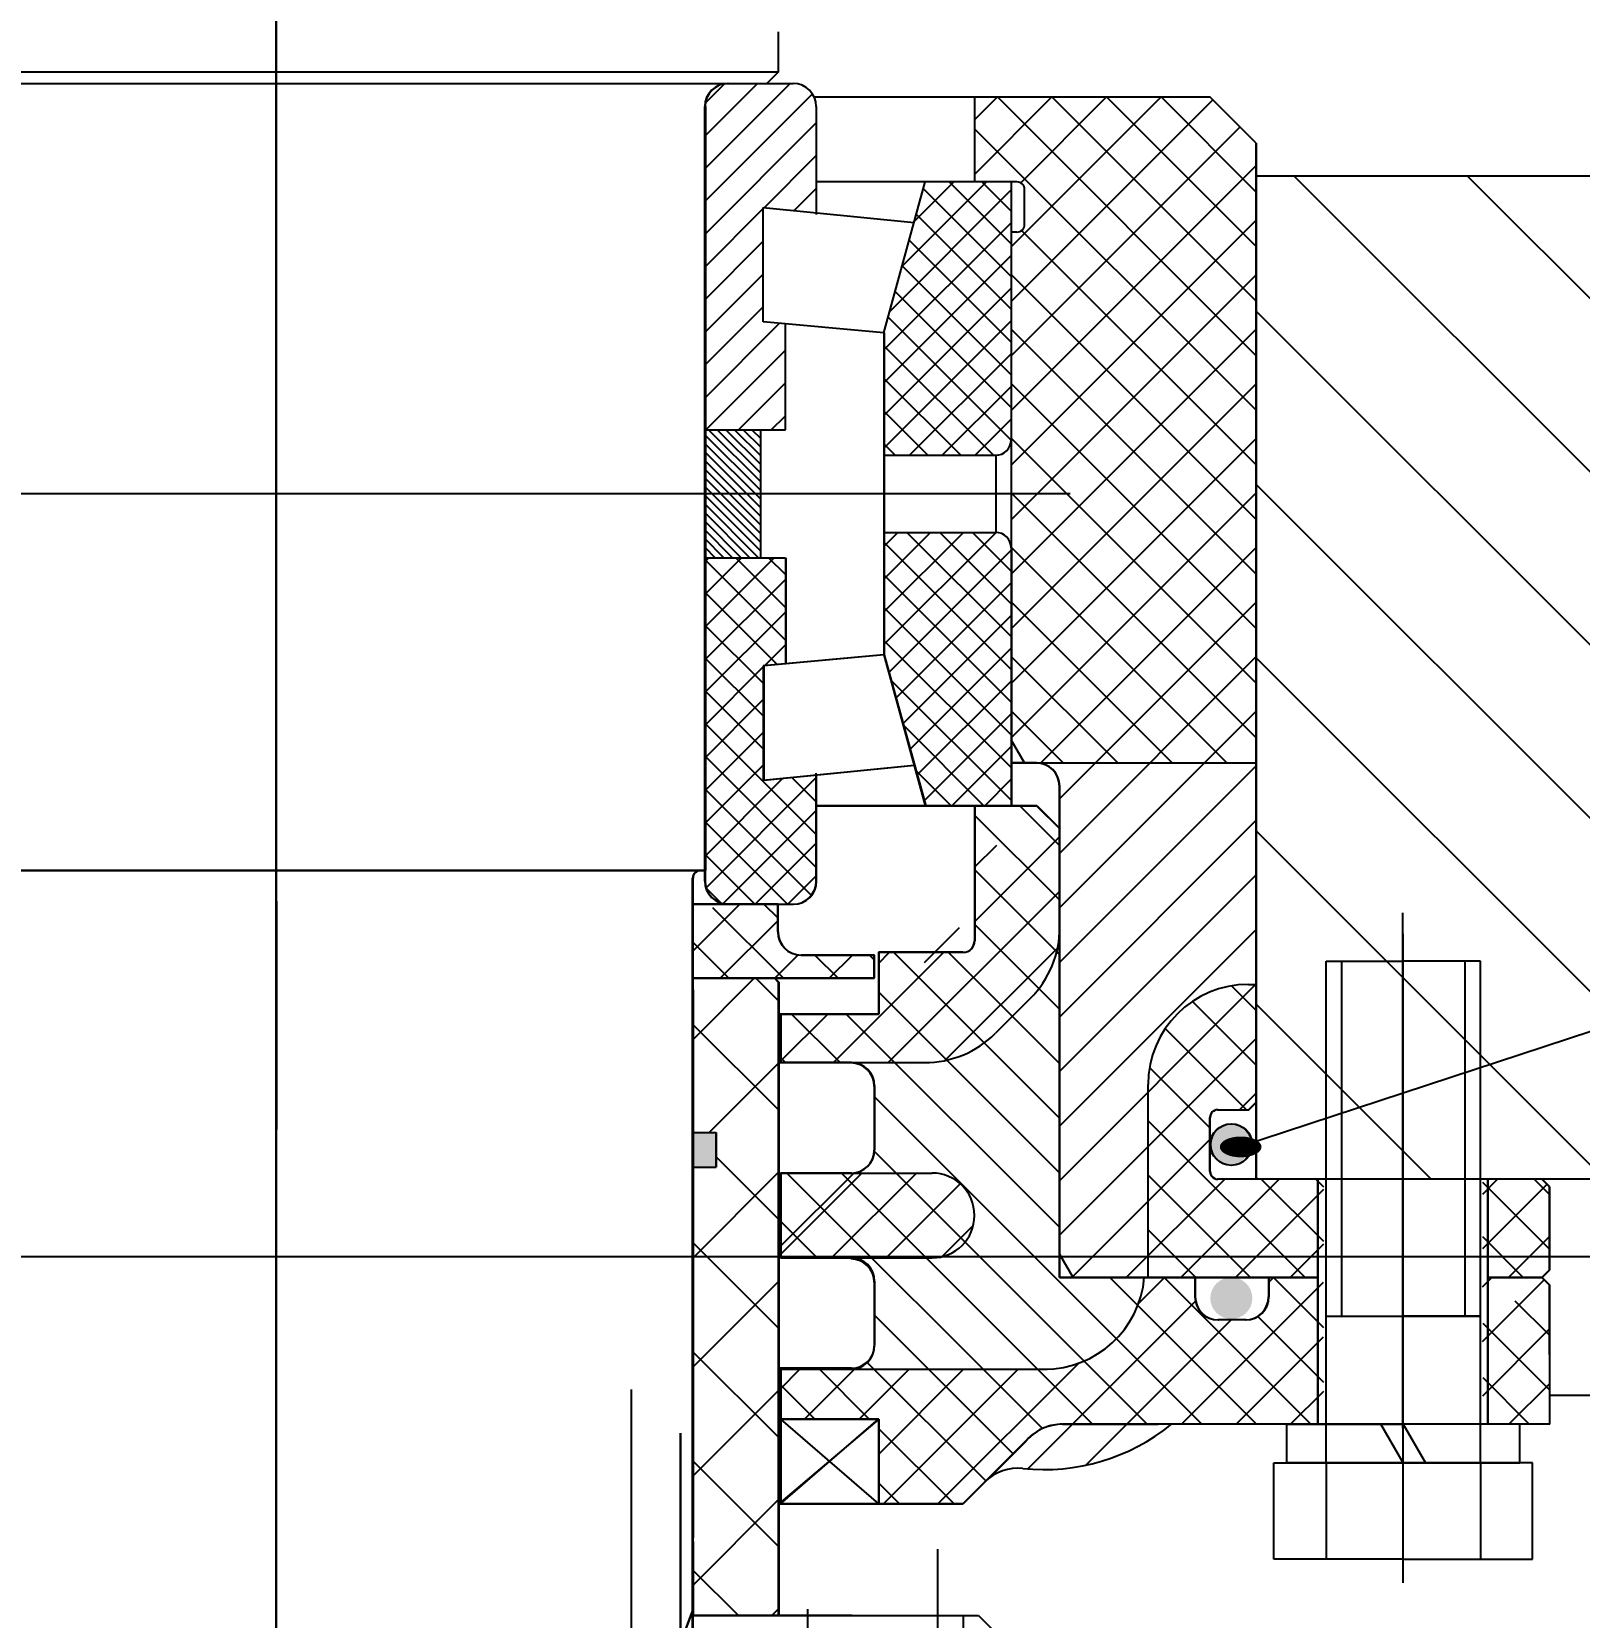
# Model space of a CAD drawing. Header units: millimetres. Extents: x 0 to 12600, y -343 to 8910.
# Drawn here: x 8376.1 to 8576.6, y 5189.5 to 5395 of the extents above; entities that cross this region are included whole.
import ezdxf
from ezdxf.enums import TextEntityAlignment as Align

# ---------------------------------------------------------------- set-up
doc = ezdxf.new("R2010")
doc.units = ezdxf.units.MM
doc.header["$LTSCALE"] = 300
for name, pattern in [('F', [0.75, 0.5, -0.25]), ('G', [2, 1.25, -0.25, 0.25, -0.25]), ('K', [2.5, 1.25, -0.25, 0.25, -0.25, 0.25, -0.25])]:
    doc.linetypes.add(name, pattern=pattern)
for name, color, linetype in [('01', 7, 'Continuous'), ('02', 1, 'Continuous'), ('04', 2, 'F'), ('05', 142, 'G'), ('07', 6, 'K'), ('08', 1, 'Continuous'), ('10', 1, 'Continuous')]:
    doc.layers.add(name, color=color, linetype=linetype)
doc.styles.get("Standard").update_dxf_attribs({"font": 'isocp', "width": 0.707, "bigfont": 'intecad.shx'})
doc.dimstyles.new('INTE', dxfattribs={"dimscale": 30, "dimtxt": 3.5, "dimasz": 3, "dimexe": 3, "dimexo": 0, "dimgap": 1, "dimtad": 1, "dimdec": 1, "dimdsep": 46, "dimtxsty": 'Standard', "dimcen": 0, "dimclrd": 1, "dimclre": 1, "dimclrt": 3, "dimaunit": 1, "dimadec": 0, "dimazin": 0, "dimtfac": 1, "dimtdec": 1, "dimtmove": 0, "dimatfit": 0, "dimfxl": 1, "dimarcsym": 0})
pattern_1 = [(225, (9595.6303, 7841.7627), (-2.1213203, 2.1213203), [])]
pattern_2 = [(315, (16090.429, 9998.8617), (2.1213203, 2.1213203), [])]

# ---------------------------------------------------------------- blocks, each defined once
blk = doc.blocks.new('rtret')
at = {"layer": '07', "color": 6, "linetype": 'K'}
blk.add_line((9396, 1180.39), (9396, -74.7), dxfattribs=at)
blk = doc.blocks.new('*D71')
at = {"layer": '08', "color": 1, "lineweight": -2}
for p, q in [((7928.32, 5236.29), (9433.04, 5236.29)), ((9343.04, 3903.89), (9343.04, 5146.29)), ((8469.38, 3813.89), (9433.04, 3813.89))]:
    blk.add_line(p, q, dxfattribs=at)
at = {"layer": '08', "color": 1}
for points in [[(9328.04, 5146.29), (9358.04, 5146.29), (9343.04, 5236.29)], [(9328.04, 3903.89), (9358.04, 3903.89), (9343.04, 3813.89)]]:
    blk.add_solid(points, dxfattribs=at)
at = {"layer": 'Defpoints', "color": 0}
for p in [(7928.32, 5236.29), (9343.04, 5236.29), (8469.38, 3813.89)]:
    blk.add_point(p, dxfattribs=at)
at = {"layer": '08', "color": 3, "insert": (9260.53, 4525.09), "char_height": 105, "attachment_point": 5, "rotation": 90}
blk.add_mtext('1422.4', dxfattribs=at)
blk = doc.blocks.new('*D72')
at = {"layer": '08', "color": 1, "lineweight": -2}
for p, q in [((8524.22, 5506.29), (9433.04, 5506.29)), ((9343.04, 5326.29), (9343.04, 5416.29)), ((8895.31, 5236.29), (9433.04, 5236.29))]:
    blk.add_line(p, q, dxfattribs=at)
at = {"layer": '08', "color": 1}
for points in [[(9328.04, 5416.29), (9358.04, 5416.29), (9343.04, 5506.29)], [(9328.04, 5326.29), (9358.04, 5326.29), (9343.04, 5236.29)]]:
    blk.add_solid(points, dxfattribs=at)
at = {"layer": 'Defpoints', "color": 0}
for p in [(8524.22, 5506.29), (9343.04, 5506.29), (8895.31, 5236.29)]:
    blk.add_point(p, dxfattribs=at)
at = {"layer": '08', "color": 3, "insert": (9260.53, 5371.29), "char_height": 105, "attachment_point": 5, "rotation": 90}
blk.add_mtext('270', dxfattribs=at)
blk = doc.blocks.new('ERTERT')
at = {"layer": '05', "color": 4, "linetype": 'G'}
blk.add_line((9693.7, 7314.18), (9693.7, 6957.72), dxfattribs=at)
at = {"layer": '05'}
for p, q in [((9739.74, 7302.34), (9739.74, 7133.75)), ((9779.43, 7281.65), (9779.43, 7109.25))]:
    blk.add_line(p, q, dxfattribs=at)
blk = doc.blocks.new('RRRR')
at = {"layer": '02'}
h = blk.add_hatch(dxfattribs=at)
h.set_pattern_fill('_USER', color=256, scale=5, angle=45, style=0, pattern_type=0)
h.set_pattern_definition([(45, (16090.429, 9998.8617), (-3.535534, 3.535534), [])])
h.paths.add_polyline_path([(17397.4, 7390.64), (17414.04, 7390.64), (17414.04, 7403.34), (17400.34, 7403.34, -0.414214), (17399.34, 7404.34), (17399.34, 7411.34, -0.414214), (17400.34, 7412.34), (17404.34, 7412.34), (17405.34, 7413.34), (17405.34, 7537.64), (17399.34, 7543.64), (17368.84, 7543.64), (17368.84, 7532.64), (17374.34, 7532.64, -0.414214), (17375.34, 7531.64), (17375.34, 7527.14, -0.414214), (17374.34, 7526.14), (17373.59, 7526.14), (17373.59, 7460.34), (17373.59, 7460.34), (17373.59, 7457.34), (17376.84, 7457.34, -0.414214), (17379.84, 7454.34), (17379.84, 7393.64), (17381.57, 7390.64)])
h.paths.add_polyline_path([(17442.34, 7390.64), (17443.34, 7391.64), (17443.34, 7402.34), (17442.34, 7403.34), (17434.64, 7403.34), (17434.64, 7390.64)])
h.paths.add_polyline_path([(17181.36, 7457.34), (17183.09, 7460.34), (17183.09, 7526.14), (17182.34, 7526.14, -0.414214), (17181.34, 7527.14), (17181.34, 7531.64, -0.414214), (17182.34, 7532.64), (17187.84, 7532.64), (17187.84, 7543.64), (17157.34, 7543.64), (17151.34, 7537.64), (17151.34, 7457.34)])
h.paths.add_polyline_path([(17165.34, 7390.64), (17165.34, 7415.64, 0.414214), (17152.34, 7428.64), (17151.34, 7428.64), (17151.34, 7413.34), (17152.34, 7412.34), (17156.34, 7412.34, -0.414214), (17157.34, 7411.34), (17157.34, 7404.34, -0.414214), (17156.34, 7403.34), (17142.64, 7403.34), (17142.64, 7390.64)])
h.paths.add_polyline_path([(17122.04, 7390.64), (17122.04, 7403.34), (17114.34, 7403.34), (17113.34, 7402.34), (17113.34, 7391.64), (17114.34, 7390.64)])
h = blk.add_hatch(dxfattribs=at)
h.set_pattern_fill('_USER', color=256, scale=3, angle=-45, style=0, pattern_type=0)
h.set_pattern_definition(pattern_2)
h.paths.add_polyline_path([(17373.59, 7532.64), (17362.47, 7532.64), (17357.1, 7513.08), (17357.1, 7497.21), (17371.59, 7497.21, 0.414214), (17373.59, 7499.21)])
h.paths.add_polyline_path([(17357.1, 7471.34), (17362.47, 7451.79), (17373.59, 7451.79), (17373.59, 7485.21, 0.414214), (17371.59, 7487.21), (17357.1, 7487.21)])
h = blk.add_hatch(dxfattribs=at)
h.set_pattern_fill('_USER', color=256, scale=3, angle=-45, style=0, pattern_type=0)
h.set_pattern_definition(pattern_2)
h.paths.add_polyline_path([(17333.9, 7441.87, 0.397712), (17336.9, 7439.03), (17345.34, 7439.03, 0.414214), (17348.34, 7442.03), (17348.34, 7455.78), (17341.49, 7455.09), (17341.49, 7469.91), (17344.34, 7470.17), (17344.34, 7483.92), (17333.9, 7483.92)])
h = blk.add_hatch(dxfattribs=at)
h.set_pattern_fill('_USER', color=256, scale=5, angle=-45, style=0, pattern_type=0)
h.set_pattern_definition([(315, (16090.429, 9997.8617), (3.535534, 3.535534), [])])
h.paths.add_polyline_path([(17414.04, 7383.32), (17414.04, 7390.64), (17406.93, 7390.64), (17406.93, 7388.14, -0.414214), (17403.93, 7385.14), (17400.4, 7385.14, -0.414214), (17397.4, 7388.14), (17397.4, 7390.64), (17379.84, 7390.64), (17379.84, 7448.83), (17376.89, 7451.79), (17368.84, 7451.79), (17368.84, 7434.29, -0.414214), (17367.34, 7432.79), (17356.4, 7432.79), (17356.4, 7424.79), (17343.7, 7424.79), (17343.7, 7418.49), (17352.84, 7418.49, -0.414214), (17355.84, 7415.49), (17355.84, 7407.19, -0.414214), (17352.84, 7404.19), (17343.7, 7404.19), (17343.7, 7393.19), (17352.84, 7393.19, -0.414214), (17355.84, 7390.19), (17355.84, 7381.89, -0.414214), (17352.84, 7378.89), (17343.7, 7378.89), (17343.7, 7372.3), (17350.21, 7372.3)])
h.paths.add_polyline_path([(17367.34, 7361.3), (17375.32, 7369.28, -0.226501), (17380.26, 7371.64), (17392.59, 7371.64), (17414.04, 7371.64), (17414.04, 7383.32), (17350.21, 7372.3), (17356.4, 7372.3), (17356.4, 7361.3)])
h.paths.add_polyline_path([(17443.34, 7371.64), (17443.34, 7388.37), (17434.64, 7386.87), (17434.64, 7371.64)])
h.paths.add_polyline_path([(17162.33, 7371.64, 0.200792), (17181.57, 7365.91, -0.226883), (17186.45, 7364.19), (17189.34, 7361.3), (17200.29, 7361.3), (17200.29, 7372.3), (17212.99, 7372.3), (17212.99, 7378.76), (17203.84, 7378.76), (17178.79, 7378.76, -0.389057), (17165.84, 7390.64), (17159.28, 7390.64), (17159.28, 7388.14, -0.414214), (17156.28, 7385.14), (17152.75, 7385.14, -0.414214), (17149.75, 7388.14), (17149.75, 7390.64), (17142.62, 7390.64), (17142.59, 7371.64)])
h.paths.add_polyline_path([(17121.99, 7371.64), (17122.02, 7390.64), (17114.34, 7390.64), (17113.34, 7389.64), (17113.29, 7371.64)])
h.paths.add_polyline_path([(17194.32, 7418.49), (17212.99, 7418.49), (17212.99, 7424.79), (17200.29, 7424.79), (17200.29, 7432.79), (17189.34, 7432.79, -0.414214), (17187.84, 7434.29), (17187.84, 7445.56), (17177.6, 7449.59), (17176.84, 7448.83), (17176.84, 7434.89, 0.176388), (17180.6, 7426.83), (17185.13, 7422.3, 0.198912)])
at = {"layer": '02', "linetype": 'Continuous'}
h = blk.add_hatch(dxfattribs=at)
h.set_pattern_fill('_USER', color=1, scale=5, angle=-45, style=0, pattern_type=0)
h.set_pattern_definition([(45, (17082.7896, 7342.05), (3.53553, -3.53553), [])])
h.paths.add_polyline_path([(17343.34, 7435.43), (17343.34, 7439.03), (17335.34, 7439.03), (17332.34, 7436.03), (17332.34, 7429.43), (17355.84, 7429.43), (17355.84, 7432.43), (17346.34, 7432.43, -0.414214)])
h.paths.add_polyline_path([(17224.34, 7429.43), (17224.34, 7436.03), (17221.34, 7439.03), (17213.34, 7439.03), (17213.34, 7435.43, -0.414214), (17210.34, 7432.43), (17200.84, 7432.43), (17200.84, 7429.43)])
h = blk.add_hatch(dxfattribs=at)
h.set_pattern_fill('_USER', color=1, scale=10, angle=-45, style=0, pattern_type=0)
h.set_pattern_definition([(315, (16090.429, 9997.862), (7.071068, 7.071068), [])])
h.paths.add_polyline_path([(17332.32, 7356.93), (17332.32, 7356.43), (17332.34, 7356.43), (17332.34, 7346.83), (17343.42, 7346.83), (17343.42, 7379.73), (17343.42, 7428.93), (17342.92, 7429.43), (17332.32, 7429.43), (17332.32, 7427.93), (17332.34, 7427.93), (17332.34, 7409.43), (17335.34, 7409.43), (17335.34, 7404.93), (17332.34, 7404.93), (17332.34, 7356.93)])
h.paths.add_polyline_path([(17213.27, 7379.73), (17213.27, 7346.83), (17224.34, 7346.83), (17224.34, 7356.43), (17224.37, 7356.43), (17224.37, 7356.93), (17224.34, 7356.93), (17224.34, 7404.93), (17221.34, 7404.93), (17221.34, 7409.43), (17224.34, 7409.43), (17224.34, 7427.93), (17224.37, 7427.93), (17224.37, 7429.43), (17213.77, 7429.43), (17213.27, 7428.93)])
for points in [[(17404.79, 7407.87, 1), (17399.4, 7407.87, 1)], [(17402.1, 7390.66, 1), (17402.1, 7385.28, 1)]]:
    blk.add_hatch(color=1, dxfattribs=at).paths.add_polyline_path(points)
at = {"layer": '02'}
blk.add_hatch(color=256, dxfattribs=at).paths.add_polyline_path([(17335.34, 7404.93), (17335.34, 7409.43), (17332.34, 7409.43), (17332.34, 7404.93)])
for p, q in [((17333.94, 7542.39), (17333.94, 7443.39)), ((17357.1, 7513.08), (17357.1, 7471.34)), ((17344.34, 7483.92), (17344.34, 7470.17)), ((17373.59, 7485.21), (17373.59, 7451.79)), ((17357.1, 7471.34), (17341.49, 7469.91)), ((17341.49, 7469.91), (17341.49, 7455.09)), ((17357.1, 7471.34), (17362.47, 7451.79)), ((17341.49, 7455.09), (17361.03, 7457.04)), ((17348.34, 7442.03), (17348.34, 7455.78)), ((17333.94, 7443.39), (17222.74, 7443.39)), ((17332.32, 7225.44), (17332.32, 7442.39)), ((17336.9, 7439.03), (17345.34, 7439.03)), ((17332.34, 7356.43), (17332.34, 7346.83)), ((17352.93, 7346.83), (17332.32, 7346.83))]:
    blk.add_line(p, q)
for centre, radius, start, end in [((17333.32, 7442.39), 1, 90, 180), ((17336.91, 7442.04), 3.01, 176.8159, 269.9375), ((17345.34, 7442.03), 3, 270, 0)]:
    blk.add_arc(centre, radius, start, end)
at = {"layer": '01', "color": 7, "linetype": 'Continuous'}
for p, q in [((17405.34, 7403.39), (17405.34, 7537.64)), ((17373.59, 7460.34), (17373.59, 7526.14)), ((17333.9, 7500.5), (17333.9, 7442.2)), ((17379.84, 7390.64), (17379.84, 7454.34)), ((17373.59, 7451.79), (17348.34, 7451.79)), ((17376.89, 7451.79), (17379.89, 7448.79)), ((17343.34, 7435.43), (17343.34, 7439.03)), ((17332.34, 7429.43), (17332.34, 7436.03)), ((17356.4, 7432.79), (17356.4, 7424.79)), ((17343.42, 7428.93), (17343.42, 7379.73)), ((17332.34, 7427.93), (17332.34, 7356.93)), ((17343.7, 7424.79), (17343.7, 7418.49)), ((17355.84, 7415.49), (17355.84, 7407.19)), ((17399.34, 7404.39), (17399.34, 7411.39)), ((17343.7, 7404.19), (17343.7, 7393.19)), ((17355.84, 7390.19), (17355.84, 7381.89)), ((17397.4, 7390.64), (17397.4, 7388.14)), ((17406.93, 7390.64), (17406.93, 7388.14)), ((17403.93, 7385.14), (17400.4, 7385.14)), ((17343.42, 7379.73), (17343.42, 7346.83)), ((17343.7, 7378.89), (17343.7, 7361.3)), ((17356.4, 7372.3), (17356.4, 7361.3)), ((17375.32, 7369.28), (17367.34, 7361.3))]:
    blk.add_line(p, q, dxfattribs=at)
at = {"layer": '01'}
for p, q in [((17376.84, 7457.34), (17373.59, 7457.34)), ((17376.89, 7451.79), (17348.34, 7451.79)), ((17368.84, 7451.79), (17368.84, 7434.29)), ((17343.34, 7439.03), (17332.32, 7439.03)), ((17336.84, 7439.03), (17332.32, 7439.03)), ((17356.4, 7432.79), (17367.34, 7432.79)), ((17355.84, 7432.43), (17346.34, 7432.43)), ((17355.84, 7429.43), (17355.84, 7432.43)), ((17355.84, 7429.43), (17332.32, 7429.43)), ((17342.92, 7429.43), (17332.32, 7429.43)), ((17342.92, 7429.43), (17343.42, 7428.93)), ((17356.4, 7424.79), (17343.42, 7424.79)), ((17352.84, 7418.49), (17343.42, 7418.49)), ((17400.34, 7412.39), (17404.34, 7412.39)), ((17404.34, 7412.39), (17405.34, 7413.39)), ((17332.34, 7409.43), (17335.34, 7409.43)), ((17335.34, 7409.43), (17335.34, 7404.93)), ((17332.32, 7404.93), (17335.34, 7404.93)), ((17352.84, 7404.19), (17343.7, 7404.19)), ((17414.34, 7403.39), (17400.34, 7403.39)), ((17413.34, 7371.64), (17413.34, 7403.39)), ((17442.34, 7403.39), (17434.34, 7403.39)), ((17435.34, 7371.64), (17435.34, 7403.39)), ((17443.34, 7402.39), (17442.34, 7403.39)), ((17443.34, 7391.64), (17443.34, 7402.39)), ((17381.57, 7390.64), (17379.84, 7393.64)), ((17352.84, 7393.19), (17343.7, 7393.19)), ((17442.34, 7390.64), (17443.34, 7391.64)), ((17413.34, 7390.64), (17379.84, 7390.64)), ((17397.4, 7390.64), (17379.84, 7390.64)), ((17413.34, 7390.64), (17406.93, 7390.64)), ((17442.34, 7390.64), (17435.34, 7390.64)), ((17442.34, 7390.64), (17435.34, 7390.64)), ((17442.34, 7390.64), (17443.34, 7389.64)), ((17443.34, 7371.64), (17443.34, 7389.64)), ((17352.84, 7378.89), (17343.42, 7378.89)), ((17356.4, 7372.3), (17343.42, 7361.3)), ((17356.4, 7361.3), (17343.7, 7372.3)), ((17356.4, 7372.3), (17343.7, 7372.3)), ((17392.59, 7371.64), (17380.26, 7371.64)), ((17443.34, 7371.64), (17392.59, 7371.64)), ((17392.59, 7371.64), (17392.59, 7371.64)), ((17367.34, 7361.3), (17343.42, 7361.3))]:
    blk.add_line(p, q, dxfattribs=at)
for centre, radius, start, end in [((17376.84, 7454.34), 3, 0, 90), ((17346.34, 7435.43), 3, 180, 270), ((17367.34, 7434.29), 1.5, 270, 0), ((17352.84, 7415.49), 3, 0, 90), ((17400.34, 7411.39), 1, 90, 180), ((17352.84, 7407.19), 3, 270, 0), ((17400.34, 7404.39), 1, 180, 270), ((17352.84, 7390.19), 3, 0, 90), ((17352.84, 7381.89), 3, 270, 0), ((17380.26, 7365.29), 6.35, 90, 141.0489)]:
    blk.add_arc(centre, radius, start, end, dxfattribs=at)
at = {"layer": '01', "color": 7, "linetype": 'Continuous'}
for centre, start, end in [((17400.4, 7388.14), 180, 270), ((17403.93, 7388.14), 270, 0)]:
    blk.add_arc(centre, 3, start, end, dxfattribs=at)
at = {"layer": '02'}
for p, q in [((17403.02, 7407.57), (17570.64, 7462.72)), ((17347.19, 7331.83), (17347.19, 7347.68))]:
    blk.add_line(p, q, dxfattribs=at)
at = {"layer": '02', "color": 1, "linetype": 'Continuous'}
blk.add_circle((17402.09, 7407.87), 2.69, dxfattribs=at)
at = {"layer": '04', "color": 2, "linetype": 'F'}
blk.add_arc((17390.17, 7324.44), 62.3, 158.2252, 180, dxfattribs=at)
at = {"layer": '05', "color": 4, "linetype": 'G'}
for p, q in [((17278.34, 7206.92), (17278.34, 8113.74)), ((17330.73, 7214.91), (17330.73, 7370.48))]:
    blk.add_line(p, q, dxfattribs=at)
at = {"layer": '05'}
for p, q in [((17278.34, 7439.43), (17278.34, 7409.83)), ((17424.34, 7351.07), (17424.34, 7435.18)), ((17424.34, 7371.14), (17424.34, 7419.19))]:
    blk.add_line(p, q, dxfattribs=at)
at = {"layer": '07', "color": 6, "linetype": 'K'}
for p, q in [((17414.34, 7366.64), (17414.34, 7431.64)), ((17414.34, 7431.64), (17424.34, 7431.64)), ((17416.34, 7431.64), (17416.34, 7385.64)), ((17434.34, 7431.64), (17424.34, 7431.64)), ((17432.34, 7431.64), (17432.34, 7385.64)), ((17434.34, 7366.64), (17434.34, 7431.64)), ((17414.34, 7385.64), (17424.34, 7385.64)), ((17434.34, 7385.64), (17424.34, 7385.64)), ((17424.34, 7364.54), (17424.34, 7373.73)), ((17409.24, 7371.64), (17424.34, 7371.64)), ((17409.24, 7366.64), (17409.24, 7371.64)), ((17424.34, 7366.64), (17421.45, 7371.64)), ((17424.34, 7371.64), (17427.23, 7366.64)), ((17439.44, 7371.64), (17424.34, 7371.64)), ((17439.44, 7366.64), (17439.44, 7371.64)), ((17407.58, 7366.64), (17424.34, 7366.64)), ((17407.58, 7354.14), (17407.58, 7366.64)), ((17424.34, 7366.64), (17409.24, 7366.64)), ((17414.34, 7366.64), (17414.34, 7354.14)), ((17424.34, 7366.64), (17439.44, 7366.64)), ((17441.11, 7366.64), (17424.34, 7366.64)), ((17434.34, 7366.64), (17434.34, 7354.14)), ((17441.11, 7354.14), (17441.11, 7366.64)), ((17424.34, 7354.14), (17407.58, 7354.14)), ((17424.34, 7354.14), (17441.11, 7354.14))]:
    blk.add_line(p, q, dxfattribs=at)
at = {"layer": '07', "ltscale": 0.625}
blk.add_line((17332.32, 7346.83), (17369.32, 7346.83), dxfattribs=at)
at = {"layer": '07', "color": 6, "linetype": 'K', "ltscale": 0.625}
for p, q in [((17367.32, 7346.83), (17367.32, 7137.33)), ((17369.32, 7346.83), (17372.32, 7343.83))]:
    blk.add_line(p, q, dxfattribs=at)
at = {"layer": '02', "width": 0.605172}
blk.add_text('●', height=5, rotation=270, dxfattribs=at).set_placement((17400.52, 7409.07), (17400.52, 7406.07), align=Align.FIT)

msp = doc.modelspace()

# ---------------------------------------------------------------- hatches: boundary and pattern name
at = {"layer": '02'}
h = msp.add_hatch(dxfattribs=at)
h.set_pattern_fill('_USER', color=256, scale=3, angle=-45, style=0, pattern_type=0)
h.set_pattern_definition(pattern_1)
h.paths.add_polyline_path([(8473.72, 5343.4), (8473.72, 5357.15), (8470.86, 5357.41), (8470.86, 5372.23), (8477.72, 5371.55), (8477.72, 5385.29, 0.414214), (8474.72, 5388.29), (8466.28, 5388.29, 0.414214), (8463.28, 5385.29), (8463.28, 5343.4)])
h = msp.add_hatch(dxfattribs=at)
h.set_pattern_fill('_USER', color=256, scale=5, angle=45, style=0, pattern_type=0)
h.set_pattern_definition([(135, (9595.6303, 7841.7627), (3.535534, 3.535534), [])])
h.paths.add_polyline_path([(8288.66, 5233.54), (8272.02, 5233.54), (8272.02, 5246.24), (8285.72, 5246.24, 0.414214), (8286.72, 5247.24), (8286.72, 5254.24, 0.414214), (8285.72, 5255.24), (8281.72, 5255.24), (8280.72, 5256.24), (8280.72, 5380.54), (8286.72, 5386.54), (8317.22, 5386.54), (8317.22, 5375.54), (8311.72, 5375.54, 0.414214), (8310.72, 5374.54), (8310.72, 5370.04, 0.414214), (8311.72, 5369.04), (8312.47, 5369.04), (8312.47, 5303.24), (8312.47, 5303.24), (8312.47, 5300.24), (8309.22, 5300.24, 0.414214), (8306.22, 5297.24), (8306.22, 5236.54), (8304.49, 5233.54)])
h.paths.add_polyline_path([(8243.72, 5233.54), (8242.72, 5234.54), (8242.72, 5245.24), (8243.72, 5246.24), (8251.42, 5246.24), (8251.42, 5233.54)])
h.paths.add_polyline_path([(8504.7, 5300.24), (8502.97, 5303.24), (8502.97, 5369.04), (8503.72, 5369.04, 0.414214), (8504.72, 5370.04), (8504.72, 5374.54, 0.414214), (8503.72, 5375.54), (8498.22, 5375.54), (8498.22, 5386.54), (8528.72, 5386.54), (8534.72, 5380.54), (8534.72, 5300.24)])
h.paths.add_polyline_path([(8520.72, 5233.54), (8520.72, 5258.54, -0.414214), (8533.72, 5271.54), (8534.72, 5271.54), (8534.72, 5256.24), (8533.72, 5255.24), (8529.72, 5255.24, 0.414214), (8528.72, 5254.24), (8528.72, 5247.24, 0.414214), (8529.72, 5246.24), (8543.42, 5246.24), (8543.42, 5233.54)])
h.paths.add_polyline_path([(8564.02, 5233.54), (8564.02, 5246.24), (8571.72, 5246.24), (8572.72, 5245.24), (8572.72, 5234.54), (8571.72, 5233.54)])
at = {"layer": '02', "linetype": 'Continuous'}
h = msp.add_hatch(dxfattribs=at)
h.set_pattern_fill('LINE', color=1, scale=5, angle=45, style=0)
h.set_pattern_definition([(135, (12916.67, 7083.374), (11.22532, 11.22532), [])])
h.paths.add_polyline_path([(8219.58, 5376.29), (8280.72, 5376.29), (8280.72, 5246.29), (8219.58, 5246.29)])
h.paths.add_polyline_path([(8534.72, 5376.29), (8595.86, 5376.29), (8595.86, 5246.29), (8534.72, 5246.29)])
at = {"layer": '02'}
h = msp.add_hatch(dxfattribs=at)
h.set_pattern_fill('_USER', color=256, scale=3, angle=-45, style=0, pattern_type=0)
h.set_pattern_definition(pattern_1)
h.paths.add_polyline_path([(8500.97, 5340.11, 0.414214), (8502.97, 5342.11), (8502.97, 5375.54), (8491.85, 5375.54), (8486.48, 5355.98), (8486.48, 5340.11)])
h.paths.add_polyline_path([(8502.97, 5294.69), (8502.97, 5328.11, 0.414214), (8500.97, 5330.11), (8486.48, 5330.11), (8486.48, 5314.24), (8491.85, 5294.69)])
h = msp.add_hatch(dxfattribs=at)
h.set_pattern_fill('_USER', color=256, scale=3, angle=-45, style=0, pattern_type=0)
h.set_pattern_definition(pattern_1)
h.paths.add_polyline_path([(8474.72, 5281.93, 0.414214), (8477.72, 5284.93), (8477.72, 5298.68), (8470.86, 5297.99), (8470.86, 5312.81), (8473.72, 5313.07), (8473.72, 5326.82), (8463.28, 5326.82), (8463.28, 5285.1, 0.430263), (8466.28, 5281.93)])
h = msp.add_hatch(dxfattribs=at)
h.set_pattern_fill('_USER', color=256, scale=5, angle=-45, style=0, pattern_type=0)
h.set_pattern_definition([(225, (9595.6303, 7840.7627), (-3.535534, 3.535534), [])])
h.paths.add_polyline_path([(8272.02, 5226.22), (8272.02, 5233.54), (8279.13, 5233.54), (8279.13, 5231.04, 0.414214), (8282.13, 5228.04), (8285.66, 5228.04, 0.414214), (8288.66, 5231.04), (8288.66, 5233.54), (8306.22, 5233.54), (8306.22, 5291.74), (8309.17, 5294.69), (8317.22, 5294.69), (8317.22, 5277.19, 0.414214), (8318.72, 5275.69), (8329.66, 5275.69), (8329.66, 5267.69), (8342.36, 5267.69), (8342.36, 5261.39), (8333.22, 5261.39, 0.414214), (8330.22, 5258.39), (8330.22, 5250.09, 0.414214), (8333.22, 5247.09), (8342.36, 5247.09), (8342.36, 5236.09), (8333.22, 5236.09, 0.414214), (8330.22, 5233.09), (8330.22, 5224.79, 0.414214), (8333.22, 5221.79), (8342.36, 5221.79), (8342.36, 5215.2), (8335.85, 5215.2)])
h.paths.add_polyline_path([(8318.72, 5204.2), (8310.74, 5212.18, 0.226501), (8305.8, 5214.54), (8293.47, 5214.54), (8272.02, 5214.54), (8272.02, 5226.22), (8335.85, 5215.2), (8329.66, 5215.2), (8329.66, 5204.2)])
h.paths.add_polyline_path([(8242.72, 5214.54), (8242.72, 5231.27), (8251.42, 5229.77), (8251.42, 5214.54)])
h.paths.add_polyline_path([(8523.73, 5214.54, -0.200792), (8504.49, 5208.81, 0.226883), (8499.61, 5207.09), (8496.72, 5204.2), (8485.77, 5204.2), (8485.77, 5215.2), (8473.07, 5215.2), (8473.07, 5221.66), (8482.22, 5221.66), (8507.27, 5221.66, 0.389057), (8520.22, 5233.54), (8526.78, 5233.54), (8526.78, 5231.04, 0.414214), (8529.78, 5228.04), (8533.31, 5228.04, 0.414214), (8536.31, 5231.04), (8536.31, 5233.54), (8543.44, 5233.54), (8543.47, 5214.54)])
h.paths.add_polyline_path([(8564.07, 5214.54), (8564.04, 5233.54), (8571.72, 5233.54), (8572.72, 5232.54), (8572.77, 5214.54)])
h.paths.add_polyline_path([(8491.74, 5261.39), (8473.07, 5261.39), (8473.07, 5267.69), (8485.77, 5267.69), (8485.77, 5275.69), (8496.72, 5275.69, 0.414214), (8498.22, 5277.19), (8498.22, 5288.46), (8508.46, 5292.49), (8509.22, 5291.74), (8509.22, 5277.79, -0.176388), (8505.46, 5269.73), (8500.93, 5265.2, -0.198912)])
at = {"layer": '02', "linetype": 'Continuous'}
h = msp.add_hatch(dxfattribs=at)
h.set_pattern_fill('_USER', color=1, scale=5, angle=-45, style=0, pattern_type=0)
h.set_pattern_definition([(135, (8603.2697, 5184.951), (-3.53553, -3.53553), [])])
h.paths.add_polyline_path([(8342.72, 5278.33), (8342.72, 5281.93), (8350.72, 5281.93), (8353.72, 5278.93), (8353.72, 5272.33), (8330.22, 5272.33), (8330.22, 5275.33), (8339.72, 5275.33, 0.414214)])
h.paths.add_polyline_path([(8461.72, 5272.33), (8461.72, 5278.93), (8464.72, 5281.93), (8472.72, 5281.93), (8472.72, 5278.33, 0.414214), (8475.72, 5275.33), (8485.22, 5275.33), (8485.22, 5272.33)])
h = msp.add_hatch(dxfattribs=at)
h.set_pattern_fill('_USER', color=1, scale=10, angle=-45, style=0, pattern_type=0)
h.set_pattern_definition([(225, (9595.63, 7840.763), (-7.071068, 7.071068), [])])
h.paths.add_polyline_path([(8353.74, 5199.83), (8353.74, 5199.33), (8353.72, 5199.33), (8353.72, 5189.73), (8342.64, 5189.73), (8342.64, 5222.63), (8342.64, 5271.83), (8343.14, 5272.33), (8353.74, 5272.33), (8353.74, 5270.83), (8353.72, 5270.83), (8353.72, 5252.33), (8350.72, 5252.33), (8350.72, 5247.83), (8353.72, 5247.83), (8353.72, 5199.83)])
h.paths.add_polyline_path([(8472.79, 5222.63), (8472.79, 5189.73), (8461.72, 5189.73), (8461.72, 5199.33), (8461.69, 5199.33), (8461.69, 5199.83), (8461.72, 5199.83), (8461.72, 5247.83), (8464.72, 5247.83), (8464.72, 5252.33), (8461.72, 5252.33), (8461.72, 5270.83), (8461.69, 5270.83), (8461.69, 5272.33), (8472.29, 5272.33), (8472.79, 5271.83)])
for points in [[(8534.16, 5250.77, 1), (8528.78, 5250.77, 1)], [(8531.47, 5233.56, -1), (8531.47, 5228.18, -1)]]:
    msp.add_hatch(color=1, dxfattribs=at).paths.add_polyline_path(points)
at = {"layer": '02'}
h = msp.add_hatch(dxfattribs=at)
h.set_pattern_fill('_USER', color=256, scale=5, angle=-45, style=0, pattern_type=0)
h.set_pattern_definition([(225, (9213.374, 7787.0384), (-3.535534, 3.535534), [])])
h.paths.add_polyline_path([(8473.07, 5236.09), (8473.07, 5237.59), (8482.56, 5247.08, 0.006419), (8482.64, 5247.09), (8492.72, 5247.09, -0.41428), (8498.22, 5241.59, -0.41428), (8492.72, 5236.09)])
at = {"layer": '10'}
h = msp.add_hatch(dxfattribs=at)
h.set_pattern_fill('ANSI31', color=256, scale=0.25, style=0)
h.set_pattern_definition([(135, (8689.4638, 5493.7612), (0.561266, 0.561266), [])])
h.paths.add_polyline_path([(8463.28, 5326.82), (8463.28, 5335.11), (8470.52, 5335.11), (8470.52, 5326.82)])
h.paths.add_polyline_path([(8463.28, 5335.11), (8463.28, 5343.4), (8470.52, 5343.4), (8470.52, 5335.9), (8470.52, 5335.11)])

# ---------------------------------------------------------------- linework, layer by layer
for p, q in [((8472.81, 5389.79), (8472.81, 5395)), ((8466.28, 5388.29), (8474.72, 5388.29)), ((8463.28, 5284.93), (8463.28, 5385.29)), ((8463.32, 5385.29), (8463.32, 5286.29)), ((8477.72, 5385.29), (8477.72, 5371.33)), ((8486.48, 5355.98), (8491.85, 5375.54)), ((8470.86, 5357.41), (8470.86, 5372.23)), ((8470.86, 5372.23), (8490.41, 5370.28)), ((8486.48, 5355.98), (8470.86, 5357.41)), ((8473.72, 5343.4), (8473.72, 5357.04)), ((8486.48, 5355.98), (8486.48, 5314.24)), ((8463.28, 5343.4), (8473.72, 5343.4)), ((8470.52, 5326.82), (8470.52, 5343.4)), ((8463.28, 5326.82), (8473.72, 5326.82)), ((8473.72, 5326.82), (8473.72, 5313.18)), ((8486.48, 5314.24), (8470.86, 5312.81)), ((8486.48, 5314.24), (8491.85, 5294.69)), ((8470.86, 5312.81), (8470.86, 5297.99)), ((8470.86, 5297.99), (8490.41, 5299.94)), ((8477.72, 5284.93), (8477.72, 5298.9)), ((8352.12, 5286.29), (8463.32, 5286.29)), ((8461.69, 5068.34), (8461.69, 5285.29)), ((8466.28, 5281.93), (8474.72, 5281.93)), ((8461.72, 5199.33), (8461.72, 5189.73)), ((8461.72, 5189.73), (8472.79, 5189.73))]:
    msp.add_line(p, q)
for centre, radius, start, end in [((8466.28, 5385.29), 3, 90, 180), ((8474.72, 5385.29), 3, 0, 90), ((8462.69, 5285.29), 1, 90, 180), ((8466.28, 5284.93), 3, 180, 270), ((8474.72, 5284.93), 3, 270, 0)]:
    msp.add_arc(centre, radius, start, end)
at = {"layer": '01'}
for p, q in [((8342.63, 5389.79), (8472.81, 5389.79)), ((8472.81, 5389.79), (8471.31, 5388.29)), ((8477.45, 5386.54), (8528.72, 5386.54)), ((8534.72, 5380.54), (8528.72, 5386.54)), ((8486.48, 5340.11), (8500.97, 5340.11)), ((8500.97, 5340.11), (8500.97, 5330.11)), ((8486.48, 5330.11), (8500.97, 5330.11)), ((8504.7, 5300.24), (8502.97, 5303.24)), ((8502.97, 5300.24), (8534.72, 5300.24)), ((8477.72, 5294.69), (8506.27, 5294.69)), ((8498.22, 5294.69), (8498.22, 5277.19)), ((8461.69, 5281.93), (8472.72, 5281.93)), ((8475.72, 5275.33), (8485.22, 5275.33)), ((8485.22, 5272.33), (8485.22, 5275.33)), ((8496.72, 5275.69), (8485.77, 5275.69)), ((8461.69, 5272.33), (8485.22, 5272.33)), ((8472.79, 5271.83), (8472.29, 5272.33)), ((8533.72, 5271.54), (8534.72, 5271.54)), ((8505.46, 5269.73), (8500.93, 5265.2)), ((8472.79, 5267.69), (8485.77, 5267.69)), ((8472.79, 5261.39), (8491.74, 5261.39)), ((8529.72, 5255.29), (8533.72, 5255.29)), ((8533.72, 5255.29), (8534.72, 5256.29)), ((8461.72, 5252.33), (8464.72, 5252.33)), ((8464.72, 5252.33), (8464.72, 5247.83)), ((8461.69, 5247.83), (8464.72, 5247.83)), ((8472.79, 5247.09), (8492.72, 5247.09)), ((8473.07, 5237.59), (8482.57, 5247.09)), ((8542.72, 5214.54), (8542.72, 5246.29)), ((8564.72, 5214.54), (8564.72, 5246.29)), ((8572.72, 5245.29), (8571.72, 5246.29)), ((8572.72, 5234.54), (8572.72, 5245.29)), ((8498.22, 5241.59), (8498.22, 5241.59)), ((8473.07, 5236.09), (8492.72, 5236.09)), ((8572.72, 5234.54), (8571.72, 5233.54)), ((8509.22, 5233.54), (8542.72, 5233.54)), ((8564.72, 5233.54), (8571.72, 5233.54)), ((8571.72, 5233.54), (8572.72, 5232.54)), ((8572.77, 5214.54), (8572.72, 5232.54)), ((8472.79, 5221.66), (8507.63, 5221.66)), ((8473.07, 5204.2), (8485.77, 5215.2)), ((8473.07, 5215.2), (8485.77, 5204.2)), ((8473.07, 5215.2), (8485.77, 5215.2)), ((8572.77, 5214.54), (8522.02, 5214.54)), ((8472.79, 5204.2), (8496.72, 5204.2))]:
    msp.add_line(p, q, dxfattribs=at)
at = {"layer": '01', "color": 7, "linetype": 'Continuous'}
for p, q in [((8344.13, 5388.29), (8471.31, 5388.29)), ((8498.22, 5386.54), (8498.22, 5375.54)), ((8463.28, 5385.29), (8463.28, 5285.1)), ((8534.72, 5246.29), (8534.72, 5380.54)), ((8595.86, 5376.29), (8534.72, 5376.29)), ((8503.72, 5375.54), (8477.72, 5375.54)), ((8502.97, 5375.54), (8502.97, 5294.69)), ((8504.72, 5370.04), (8504.72, 5374.54)), ((8503.72, 5369.04), (8502.97, 5369.04)), ((8509.22, 5233.54), (8509.22, 5297.24)), ((8506.27, 5294.69), (8509.27, 5291.69)), ((8472.72, 5278.33), (8472.72, 5281.93)), ((8461.72, 5272.33), (8461.72, 5278.93)), ((8485.77, 5275.69), (8485.77, 5267.7)), ((8461.72, 5270.83), (8461.72, 5199.83)), ((8472.79, 5271.83), (8472.79, 5189.73)), ((8473.07, 5267.7), (8473.07, 5261.35)), ((8520.72, 5233.54), (8520.72, 5258.54)), ((8485.22, 5258.35), (8485.22, 5250.06)), ((8528.72, 5247.29), (8528.72, 5254.29)), ((8595.86, 5246.29), (8529.72, 5246.29)), ((8473.07, 5237.59), (8473.07, 5236.09)), ((8485.22, 5232.95), (8485.22, 5224.66)), ((8526.78, 5233.54), (8526.78, 5231.04)), ((8536.31, 5233.54), (8536.31, 5231.04)), ((8533.31, 5228.04), (8529.78, 5228.04)), ((8473.07, 5221.66), (8473.07, 5204.2)), ((8572.72, 5218.29), (8767.72, 5218.29)), ((8485.77, 5215.2), (8485.77, 5204.2)), ((8499.62, 5207.1), (8496.72, 5204.2))]:
    msp.add_line(p, q, dxfattribs=at)
at = {"layer": '01'}
for centre, radius, start, end in [((8466.28, 5385.29), 3, 90, 180), ((8500.97, 5342.11), 2, 270, 0), ((8500.97, 5328.11), 2, 360, 90), ((8506.22, 5297.24), 3, 0, 90), ((8475.72, 5278.33), 3, 180, 270), ((8496.72, 5277.19), 1.5, 270, 0), ((8496.27, 5278.92), 13, 315, 0), ((8533.72, 5258.54), 13, 90, 180), ((8491.74, 5274.39), 13, 270, 315), ((8482.22, 5258.35), 3, 0, 90), ((8529.72, 5254.29), 1, 90, 180), ((8482.22, 5250.06), 3, 270, 0), ((8492.72, 5241.59), 5.5, 0, 90), ((8529.72, 5247.29), 1, 180, 270), ((8492.72, 5241.59), 5.5, 270, 0), ((8482.22, 5232.95), 3, 0, 90), ((8507.27, 5234.66), 13, 270, 355.0355), ((8482.22, 5224.66), 3, 270, 0), ((8507.27, 5234.66), 26, 263.8678, 309.2821), ((8503.85, 5202.84), 6, 83.8678, 135)]:
    msp.add_arc(centre, radius, start, end, dxfattribs=at)
at = {"layer": '01', "color": 7, "linetype": 'Continuous'}
for centre, radius, start, end in [((8466.32, 5385.29), 3, 90, 180), ((8503.72, 5374.54), 1, 0, 90), ((8503.72, 5370.04), 1, 270, 0), ((8529.78, 5231.04), 3, 180, 270), ((8533.31, 5231.04), 3, 270, 0)]:
    msp.add_arc(centre, radius, start, end, dxfattribs=at)
at = {"layer": '02', "color": 1, "linetype": 'Continuous'}
msp.add_line((8491.74, 5274.39), (8496.27, 5278.92), dxfattribs=at)
msp.add_circle((8531.47, 5250.77), 2.69, dxfattribs=at)
at = {"layer": '04', "color": 2, "linetype": 'F'}
for p, q in [((8509.64, 5214.54), (8522.02, 5214.54)), ((8505.15, 5212.63), (8499.62, 5207.1))]:
    msp.add_line(p, q, dxfattribs=at)
for centre, radius, start, end in [((8509.64, 5208.19), 6.35, 90, 135), ((8519.55, 5167.34), 62.3, 158.2252, 180)]:
    msp.add_arc(centre, radius, start, end, dxfattribs=at)
at = {"layer": '05', "color": 4, "linetype": 'G'}
for p, q in [((8407.72, 5049.82), (8407.72, 5956.64)), ((8510.63, 5335.11), (8306.91, 5335.11)), ((8460.11, 5057.81), (8460.11, 5213.38))]:
    msp.add_line(p, q, dxfattribs=at)
at = {"layer": '05'}
msp.add_line((8553.72, 5214.04), (8553.72, 5280.8), dxfattribs=at)
at = {"layer": '07', "color": 6, "linetype": 'K'}
msp.add_line((8543.77, 5228.54), (8563.77, 5228.54), dxfattribs=at)

# ---------------------------------------------------------------- block references
msp.add_blockref('rtret', (-988.27, 4777.6))
at = {"layer": '01'}
msp.add_blockref('RRRR', (-8870.57, -2157.1), dxfattribs=at)
at = {"layer": '07'}
msp.add_blockref('ERTERT', (-1285.99, -2083.29), dxfattribs=at)

# ---------------------------------------------------------------- dimensions: what is measured, and where the dimension line sits
at = {"layer": '08'}
for base, p1, p2, picture, middle in [((9343.04, 5506.29), (8895.31, 5236.29), (8524.22, 5506.29), '*D72', (9260.53, 5371.29)), ((9343.04, 5236.29), (8469.38, 3813.89), (7928.32, 5236.29), '*D71', (9260.53, 4525.09))]:
    dim = msp.add_linear_dim(base=base, p1=p1, p2=p2, angle=90, dimstyle='INTE', dxfattribs=at)
    dim.commit()
    dim.dimension.update_dxf_attribs({"geometry": picture, "text_midpoint": middle})

doc.saveas('drawing.dxf')
